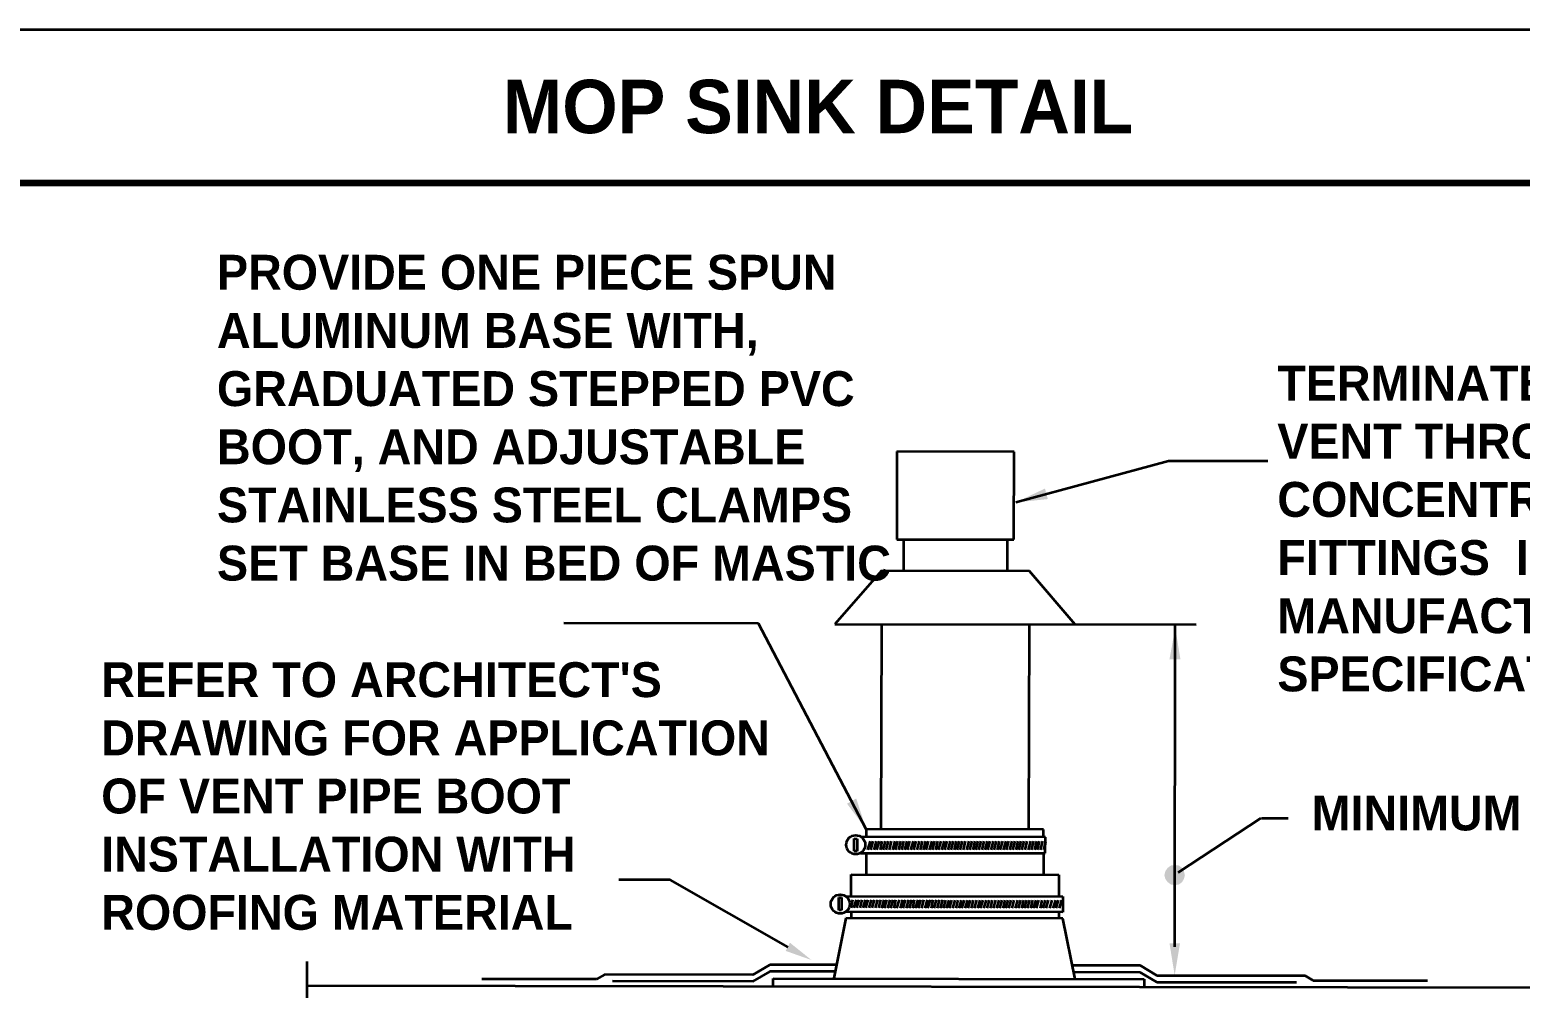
# Model space of a CAD drawing. Header units: inches. Extents: x 2025 to 34930, y -6955 to 4650.
# Drawn here: x 9546.8 to 9717.7, y -2739.1 to -2629.3 of the extents above; entities that cross this region are included whole.
import ezdxf

# ---------------------------------------------------------------- set-up
doc = ezdxf.new("R2010")
doc.units = ezdxf.units.IN
doc.header["$MEASUREMENT"] = 0
doc.layers.add('M-HVAC-EXHS-DUCT', color=3, linetype='Continuous', lineweight=50)
doc.layers.add('PDF-TEXT', color=7, linetype='Continuous', lineweight=35)
doc.styles.add('Century Gothic_B', font='GOTHICB.TTF', dxfattribs={"height": 6.659722})
doc.styles.add('PDF Arial Bold', font='arialbd.ttf')

# ---------------------------------------------------------------- blocks, each defined once
blk = doc.blocks.new('p detail 24')
at = {"layer": 'PDF-TEXT', "transparency": 33554559}
blk.add_hatch(color=256, dxfattribs=at).paths.add_polyline_path([(9679.22, -2726.17), (9679.11, -2725.73), (9678.89, -2725.34), (9678.51, -2725.07), (9678.07, -2725.01), (9677.63, -2725.07), (9677.25, -2725.34), (9676.98, -2725.72), (9676.87, -2726.16), (9676.97, -2726.6), (9677.25, -2726.98), (9677.63, -2727.26), (9678.07, -2727.31), (9678.51, -2727.26), (9678.89, -2726.99), (9679.11, -2726.6)])
at = {"layer": 'PDF-TEXT'}
for p, q in [((9646.2, -2677.62), (9646.19, -2687.7)), ((9659.63, -2677.64), (9646.2, -2677.62)), ((9659.61, -2687.72), (9659.63, -2677.64)), ((9677.33, -2678.71), (9659.84, -2683.45)), ((9688.72, -2678.73), (9677.33, -2678.71)), ((9646.19, -2687.7), (9659.61, -2687.72)), ((9646.95, -2687.7), (9646.95, -2691.32)), ((9658.84, -2687.72), (9658.84, -2691.34)), ((9644.43, -2691.31), (9639.1, -2697.39)), ((9661.41, -2691.34), (9644.43, -2691.31)), ((9666.66, -2697.43), (9661.41, -2691.34)), ((9630.33, -2697.32), (9608.03, -2697.28)), ((9642.68, -2720.9), (9630.33, -2697.32)), ((9639.1, -2697.39), (9680.53, -2697.45)), ((9644.42, -2697.4), (9644.38, -2720.9)), ((9661.35, -2697.42), (9661.31, -2720.93)), ((9678.06, -2734.38), (9678.12, -2697.45)), ((9678.45, -2725.89), (9687.94, -2719.66)), ((9688, -2719.66), (9691.07, -2719.66)), ((9663.23, -2721.81), (9642.08, -2721.78)), ((9663.01, -2720.93), (9642.68, -2720.9)), ((9642.68, -2720.9), (9642.68, -2721.78)), ((9663.01, -2721.81), (9663.01, -2720.93)), ((9663.22, -2723.67), (9663.23, -2721.81)), ((9641.31, -2723.42), (9641.31, -2721.99)), ((9641.31, -2721.99), (9641.64, -2722)), ((9641.63, -2723.42), (9641.31, -2723.42)), ((9641.64, -2722), (9641.63, -2723.42)), ((9642.07, -2723.64), (9663.22, -2723.67)), ((9642.68, -2723.64), (9642.67, -2726.11)), ((9643.12, -2722.27), (9642.84, -2723.26)), ((9643.45, -2722.27), (9643.17, -2723.26)), ((9643.83, -2722.27), (9643.55, -2723.26)), ((9644.16, -2722.27), (9643.88, -2723.26)), ((9644.49, -2722.27), (9644.27, -2723.26)), ((9644.87, -2722.27), (9644.59, -2723.26)), ((9645.2, -2722.27), (9644.92, -2723.26)), ((9645.53, -2722.28), (9645.31, -2723.26)), ((9645.97, -2722.28), (9645.69, -2723.26)), ((9646.29, -2722.28), (9646.02, -2723.26)), ((9646.62, -2722.28), (9646.4, -2723.26)), ((9646.95, -2722.28), (9646.73, -2723.26)), ((9647.34, -2722.28), (9647.06, -2723.26)), ((9647.66, -2722.28), (9647.39, -2723.26)), ((9648.05, -2722.28), (9647.77, -2723.27)), ((9648.38, -2722.28), (9648.1, -2723.27)), ((9648.76, -2722.28), (9648.48, -2723.27)), ((9649.09, -2722.28), (9648.87, -2723.27)), ((9649.47, -2722.28), (9649.2, -2723.27)), ((9649.8, -2722.28), (9649.53, -2723.27)), ((9650.19, -2722.28), (9649.91, -2723.27)), ((9650.51, -2722.28), (9650.24, -2723.27)), ((9650.84, -2722.28), (9650.62, -2723.27)), ((9651.23, -2722.28), (9650.95, -2723.27)), ((9651.61, -2722.29), (9651.33, -2723.27)), ((9651.94, -2722.29), (9651.66, -2723.27)), ((9652.32, -2722.29), (9652.05, -2723.27)), ((9652.65, -2722.29), (9652.38, -2723.27)), ((9652.98, -2722.29), (9652.76, -2723.27)), ((9653.36, -2722.29), (9653.09, -2723.27)), ((9653.69, -2722.29), (9653.42, -2723.27)), ((9654.02, -2722.29), (9653.8, -2723.28)), ((9654.46, -2722.29), (9654.18, -2723.28)), ((9654.79, -2722.29), (9654.51, -2723.28)), ((9655.12, -2722.29), (9654.9, -2723.28)), ((9655.5, -2722.29), (9655.22, -2723.28)), ((9655.83, -2722.29), (9655.55, -2723.28)), ((9656.16, -2722.29), (9655.94, -2723.28)), ((9656.54, -2722.29), (9656.27, -2723.28)), ((9656.87, -2722.29), (9656.59, -2723.28)), ((9657.25, -2722.29), (9656.98, -2723.28)), ((9657.58, -2722.29), (9657.31, -2723.28)), ((9657.91, -2722.3), (9657.69, -2723.28)), ((9658.3, -2722.3), (9658.02, -2723.28)), ((9658.68, -2722.3), (9658.4, -2723.28)), ((9659.01, -2722.3), (9658.73, -2723.28)), ((9659.39, -2722.3), (9659.12, -2723.28)), ((9659.72, -2722.3), (9659.44, -2723.28)), ((9660.05, -2722.3), (9659.83, -2723.28)), ((9660.43, -2722.3), (9660.16, -2723.29)), ((9660.76, -2722.3), (9660.49, -2723.29)), ((9661.09, -2722.3), (9660.87, -2723.29)), ((9661.53, -2722.3), (9661.25, -2723.29)), ((9661.86, -2722.3), (9661.58, -2723.29)), ((9662.19, -2722.3), (9661.96, -2723.29)), ((9662.51, -2722.3), (9662.29, -2723.29)), ((9662.9, -2722.3), (9662.62, -2723.29)), ((9663.23, -2722.41), (9663.01, -2723.29)), ((9663.01, -2723.67), (9663, -2726.14)), ((9620.2, -2726.73), (9614.34, -2726.72)), ((9633.73, -2734.42), (9620.2, -2726.73)), ((9640.97, -2728.57), (9640.97, -2726.1)), ((9640.97, -2726.1), (9664.75, -2726.14)), ((9664.75, -2726.14), (9664.75, -2728.61)), ((9639.54, -2730.21), (9639.54, -2728.73)), ((9639.54, -2728.73), (9639.87, -2728.73)), ((9639.87, -2728.73), (9639.87, -2730.21)), ((9640.31, -2728.57), (9665.24, -2728.61)), ((9665.24, -2728.61), (9665.24, -2730.42)), ((9639.87, -2730.21), (9639.54, -2730.21)), ((9665.24, -2730.42), (9640.31, -2730.38)), ((9641.13, -2729.01), (9640.91, -2729.94)), ((9640.97, -2730.38), (9640.96, -2731.09)), ((9641.52, -2729.01), (9641.24, -2729.94)), ((9641.84, -2729.01), (9641.57, -2729.94)), ((9642.17, -2729.01), (9641.95, -2729.94)), ((9642.56, -2729.01), (9642.28, -2729.94)), ((9642.89, -2729.01), (9642.61, -2729.94)), ((9643.27, -2729.01), (9642.99, -2729.94)), ((9643.6, -2729.01), (9643.32, -2729.94)), ((9643.98, -2729.01), (9643.71, -2729.94)), ((9644.31, -2729.01), (9644.09, -2729.94)), ((9644.69, -2729.01), (9644.42, -2729.95)), ((9645.02, -2729.01), (9644.75, -2729.95)), ((9645.41, -2729.02), (9645.13, -2729.95)), ((9645.74, -2729.02), (9645.46, -2729.95)), ((9646.06, -2729.02), (9645.84, -2729.95)), ((9646.45, -2729.02), (9646.17, -2729.95)), ((9646.83, -2729.02), (9646.56, -2729.95)), ((9647.16, -2729.02), (9646.88, -2729.95)), ((9647.54, -2729.02), (9647.27, -2729.95)), ((9647.87, -2729.02), (9647.6, -2729.95)), ((9648.2, -2729.02), (9647.98, -2729.95)), ((9648.59, -2729.02), (9648.31, -2729.95)), ((9648.91, -2729.02), (9648.64, -2729.95)), ((9649.24, -2729.02), (9649.02, -2729.95)), ((9649.68, -2729.02), (9649.41, -2729.95)), ((9650.01, -2729.02), (9649.73, -2729.95)), ((9650.34, -2729.02), (9650.12, -2729.95)), ((9650.72, -2729.02), (9650.45, -2729.95)), ((9651.05, -2729.02), (9650.83, -2729.96)), ((9651.43, -2729.02), (9651.16, -2729.96)), ((9651.76, -2729.03), (9651.49, -2729.96)), ((9652.15, -2729.03), (9651.87, -2729.96)), ((9652.48, -2729.03), (9652.2, -2729.96)), ((9652.86, -2729.03), (9652.58, -2729.96)), ((9653.19, -2729.03), (9652.97, -2729.96)), ((9653.57, -2729.03), (9653.3, -2729.96)), ((9653.9, -2729.03), (9653.62, -2729.96)), ((9654.28, -2729.03), (9654.01, -2729.96)), ((9654.61, -2729.03), (9654.34, -2729.96)), ((9654.94, -2729.03), (9654.72, -2729.96)), ((9655.33, -2729.03), (9655.05, -2729.96)), ((9655.71, -2729.03), (9655.43, -2729.96)), ((9656.04, -2729.03), (9655.76, -2729.96)), ((9656.42, -2729.03), (9656.15, -2729.96)), ((9656.8, -2729.03), (9656.53, -2729.96)), ((9657.13, -2729.03), (9656.91, -2729.97)), ((9657.52, -2729.03), (9657.24, -2729.97)), ((9657.9, -2729.04), (9657.63, -2729.97)), ((9658.23, -2729.04), (9657.95, -2729.97)), ((9658.56, -2729.04), (9658.34, -2729.97)), ((9658.94, -2729.04), (9658.67, -2729.97)), ((9659.27, -2729.04), (9659, -2729.97)), ((9659.6, -2729.04), (9659.38, -2729.97)), ((9660.04, -2729.04), (9659.76, -2729.97)), ((9660.37, -2729.04), (9660.09, -2729.97)), ((9660.7, -2729.04), (9660.47, -2729.97)), ((9661.08, -2729.04), (9660.8, -2729.97)), ((9661.41, -2729.04), (9661.13, -2729.97)), ((9661.74, -2729.04), (9661.52, -2729.97)), ((9662.12, -2729.04), (9661.84, -2729.97)), ((9662.45, -2729.04), (9662.17, -2729.97)), ((9662.83, -2729.04), (9662.61, -2729.97)), ((9663.22, -2729.04), (9662.94, -2729.98)), ((9663.54, -2729.04), (9663.27, -2729.98)), ((9663.98, -2729.05), (9663.71, -2729.98)), ((9664.37, -2729.05), (9664.09, -2729.98)), ((9664.7, -2729.05), (9664.42, -2729.98)), ((9664.75, -2730.42), (9664.75, -2731.13)), ((9665.08, -2729.05), (9664.8, -2729.98)), ((9640.36, -2731.09), (9638.98, -2737.99)), ((9665.24, -2731.13), (9640.36, -2731.09)), ((9666.65, -2738.09), (9665.24, -2731.13)), ((9578.58, -2744.09), (9578.6, -2736.09)), ((9631.64, -2737.21), (9629.66, -2738.36)), ((9631.64, -2736.45), (9629.67, -2737.59)), ((9639.31, -2736.46), (9631.64, -2736.45)), ((9639.15, -2737.22), (9631.64, -2737.21)), ((9666.33, -2736.5), (9674.05, -2736.51)), ((9666.49, -2737.27), (9674.05, -2737.28)), ((9674.05, -2736.51), (9676.02, -2737.67)), ((9674.05, -2737.28), (9676.02, -2738.44)), ((9578.59, -2738.83), (9749.51, -2739.1)), ((9611.75, -2738.11), (9598.6, -2738.09)), ((9612.73, -2737.57), (9611.75, -2738.11)), ((9629.67, -2737.59), (9612.73, -2737.57)), ((9629.66, -2738.36), (9613.61, -2738.33)), ((9632.02, -2738.91), (9632.02, -2738.04)), ((9632.02, -2738.04), (9674.54, -2738.1)), ((9674.54, -2738.1), (9674.54, -2738.98)), ((9676.02, -2737.67), (9692.96, -2737.7)), ((9676.02, -2738.44), (9692.02, -2738.46)), ((9692.96, -2737.7), (9693.94, -2738.25)), ((9693.94, -2738.25), (9707.04, -2738.27))]:
    blk.add_line(p, q, dxfattribs=at)
for centre in [(9641.48, -2722.69), (9639.71, -2729.49)]:
    blk.add_circle(centre, 1.09, dxfattribs=at)
at = {"layer": 'PDF-TEXT', "transparency": 33554559}
for points in [[(9663.51, -2683.07), (9663.18, -2681.86), (9659.84, -2683.45)], [(9677.45, -2701.45), (9678.71, -2701.45), (9678.12, -2697.83)], [(9641.54, -2717.39), (9640.49, -2717.99), (9642.68, -2720.9)], [(9633.95, -2733.93), (9633.45, -2734.86), (9636.41, -2735.91)], [(9678.66, -2734), (9677.46, -2734), (9678.05, -2737.67)]]:
    blk.add_solid(points, dxfattribs=at)
at = {"layer": 'PDF-TEXT', "char_height": 4, "attachment_point": 1, "style": 'Century Gothic_B'}
for s, insert, width in [('PROVIDE ONE PIECE SPUN ALUMINUM BASE WITH, GRADUATED STEPPED PVC BOOT, AND ADJUSTABLE STAINLESS STEEL CLAMPS  SET BASE IN BED OF MASTIC', (9568.25, -2655.07), 82.7903), ("TERMINATE WATER HEATER FLUE VENT THROUGH ROOF AND CONCENTRIC VENT TERMINATION FITTINGS  INSTALL PER MANUFACTURER'S SPECIFICATIONS", (9689.82, -2667.77), 92.8234), ("REFER TO ARCHITECT'S DRAWING FOR APPLICATION OF VENT PIPE BOOT INSTALLATION WITH ROOFING MATERIAL", (9554.98, -2701.77), 77.0333)]:
    blk.add_mtext(s, dxfattribs=dict(at, insert=insert, width=width))
at = {"layer": 'PDF-TEXT', "insert": (9693.75, -2721.11), "char_height": 4, "attachment_point": 7, "style": 'Century Gothic_B'}
blk.add_mtext('MINIMUM 12" ABOVE ROOF', dxfattribs=at)

msp = doc.modelspace()

# ---------------------------------------------------------------- linework, layer by layer
at = {"layer": 'PDF-TEXT'}
msp.add_line((9787.29, -2629.28), (8343.83, -2629.28), dxfattribs=at)
at = {"layer": 'PDF-TEXT', "color": 42, "lineweight": 100}
msp.add_line((9787.29, -2646.85), (8343.83, -2646.85), dxfattribs=at)

# ---------------------------------------------------------------- block references
at = {"layer": 'M-HVAC-EXHS-DUCT'}
msp.add_blockref('p detail 24', (0, 0), dxfattribs=at)

# ---------------------------------------------------------------- texts
at = {"layer": 'PDF-TEXT', "insert": (9637.16, -2638.11), "char_height": 6.1202, "width": 186.6721, "attachment_point": 5, "style": 'PDF Arial Bold'}
msp.add_mtext('{\\fCentury Gothic|b1|i0|c0|p34;MOP SINK DETAIL}', dxfattribs=at)

doc.saveas('drawing.dxf')
